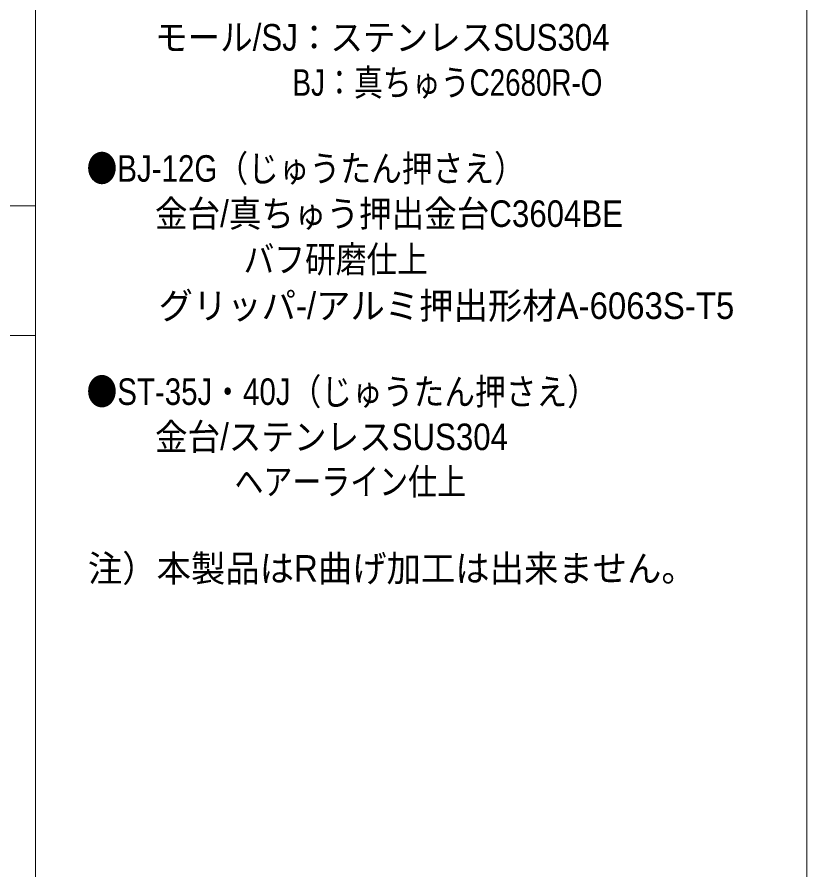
# Model space of a CAD drawing. Units: millimetres, scale not verified. Extents: x -400 to 400, y -277 to 277.
# Drawn here: x 254.6 to 400, y -30.3 to 126.7 of the extents above; entities that cross this region are included whole.
import ezdxf
from ezdxf.enums import TextEntityAlignment as Align

# ---------------------------------------------------------------- set-up
doc = ezdxf.new("R2010")
doc.units = ezdxf.units.MM
doc.header["$LTSCALE"] = 2
doc.layers.add('0-0_zumenwaku', color=6, linetype='Continuous', lineweight=9)
doc.layers.add('0-1_moji', color=2, linetype='Continuous')
doc.styles.add('ＭＳ Ｐゴシック', font='')
doc.styles.get('ＭＳ Ｐゴシック').set_extended_font_data('MS PGothic')

msp = doc.modelspace()

# ---------------------------------------------------------------- linework, layer by layer
at = {"layer": '0-0_zumenwaku'}
for p, q in [((257.977, 276.969), (257.977, -277.031)), ((257.977, 91.969), (-400.023, 91.969)), ((-399.623, 68.076), (257.977, 68.076))]:
    msp.add_line(p, q, dxfattribs=at)
msp.add_lwpolyline([(-400.023, -277.031), (399.977, -277.031), (399.977, 276.969), (-400.023, 276.969)], close=True, dxfattribs=at)

# ---------------------------------------------------------------- texts
at = {"layer": '0-1_moji', "style": 'ＭＳ Ｐゴシック'}
for s, height, width, p in [('\u3000\u3000モール/SJ：ステンレスSUS304', 4.883, 0.9, (267.991, 119.043)), ('\u3000\u3000\u3000\u3000\u3000\u3000\u3000BJ：真ちゅうC2680R-O', 4.883, 0.8, (267.991, 110.728)), ('●BJ-12G（じゅうたん押さえ）', 4.883, 0.85, (267.379, 94.914)), ('\u3000\u3000金台/真ちゅう押出金台C3604BE', 4.883, 0.9, (267.991, 86.599)), ('\u3000\u3000\u3000\u3000\u3000バフ研磨仕上', 4.88, 0.85, (267.991, 78.208)), ('\u3000\u3000グリッパ-/アルミ押出形材A-6063S-T5', 4.88, 0.95, (267.991, 69.66)), ('●ST-35J・40J（じゅうたん押さえ）', 4.88, 0.85, (267.379, 53.845)), ('\u3000\u3000金台/ステンレスSUS304', 4.883, 0.9, (267.991, 45.531)), ('\u3000\u3000\u3000\u3000\u3000ヘアーライン仕上', 4.88, 0.8, (267.991, 37.293)), ('注）本製品はR曲げ加工は出来ません。', 4.88, 0.95, (267.631, 21.325))]:
    msp.add_text(s, height=height, dxfattribs=dict(at, width=width)).set_placement(p, align=Align.BOTTOM_LEFT)

doc.saveas('drawing.dxf')
